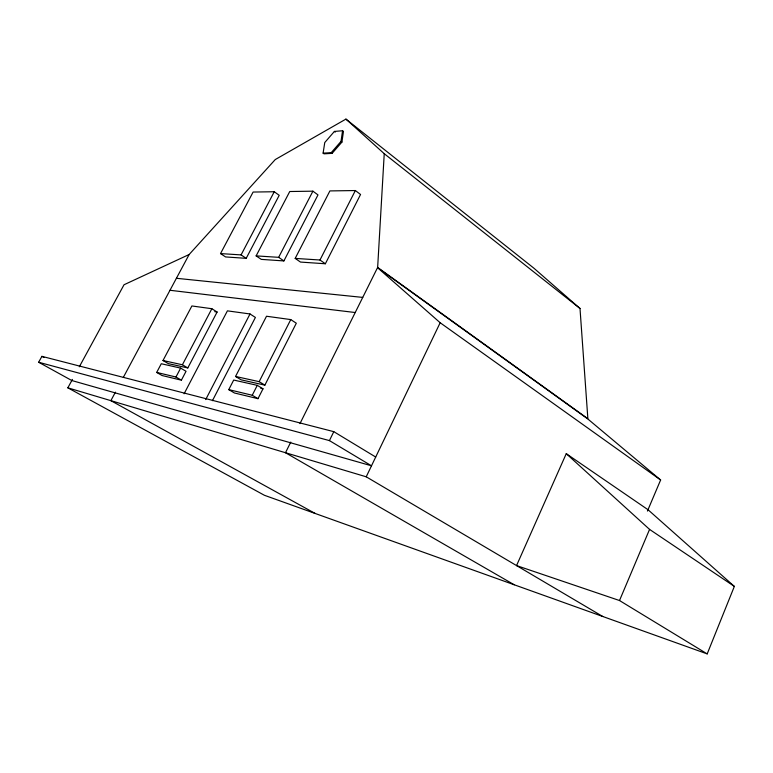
<?xml version="1.0" encoding="UTF-8"?>
<svg xmlns="http://www.w3.org/2000/svg" width="773" height="773" viewBox="0 0 773 773"><rect width="100%" height="100%" fill="white"/><g stroke="black" fill="none" stroke-linecap="round" stroke-linejoin="round"><path stroke-width="1.16" d="M299.972 423.604L377.649 267.429L384.239 153.701L345.927 119.1L275.256 159.557L189.153 254.501L123.342 377.359M323.104 153.151L331.202 152.677L341.019 141.401L342.565 130.753L334.4 131.429L324.757 142.541L323.104 153.151L324.003 153.827L332.1 153.363L341.917 142.097L343.454 131.449L342.565 130.753M707.189 653.9L734.35 586.407L648.006 509.716L566.261 453.674L516.548 565.585L619.511 600.534L707.189 653.9L264.424 495.29L67.84 387.824L72.43 379.408M647.445 511.05L660.625 479.985L587.77 418.937L377.524 267.68L440.166 322.737L660.625 479.985M619.511 600.534L649.562 529.399L566.261 453.674M67.84 387.824L366.218 476.796L440.166 322.737M333.801 431.663L41.916 356.353L38.65 362.247L329.424 440.6L333.801 431.663L375.697 457.036M290.774 442.088L285.488 452.727L514.267 584.794M295.189 258.404L319.983 260.008L355.358 190.544L360.556 194.477L325.356 263.767L300.484 262.066L295.189 258.404L329.897 190.921L355.358 190.544M228.769 389.631L252.249 395.245L257.283 385.35L263.004 388.819L257.989 398.675L234.422 392.984L228.769 389.631L233.697 380.045L257.283 385.35M235.543 376.461L259.168 381.659L290.774 319.587L296.31 323.211L264.868 385.128L241.157 379.843L235.543 376.461L266.511 316.244L290.774 319.587M256.134 255.882L278.657 257.332L312.91 191.173L317.983 194.912L283.894 260.926L261.293 259.38L256.134 255.882L289.749 191.52L312.91 191.173M205.705 399.573L250.017 313.973L255.409 317.442L212.43 400.704M184.1 393.776L227.417 310.852L250.017 313.973M181.384 380.181L186.042 371.291L180.65 368.103L161.277 363.745L156.687 372.422L162.011 375.514L181.384 380.181L175.964 377.021L156.687 372.422M187.791 367.958L217.107 312.031L211.86 308.717L191.888 305.963L162.997 360.508L168.301 363.619L187.791 367.958L182.399 364.769L162.997 360.508M246.191 258.346L279.217 195.318L274.26 191.743L253.109 192.052L220.527 253.583L225.561 256.936L246.191 258.346L241.079 254.906L220.527 253.583M175.964 377.021L180.65 368.103M182.399 364.769L211.86 308.717M241.079 254.906L274.26 191.743M115.419 392.162L110.868 400.656L315.191 513.475M79.31 366.789L124.028 284.754L189.153 254.501M176.408 278.29L362.74 297.402M169.992 290.271L355.222 312.524M214.749 311.693L217.107 312.031M260.743 388.307L263.004 388.819M38.65 362.247L71.812 380.529L371.494 465.8L329.424 440.6M41.916 356.353L43.984 357.493M366.218 476.796L602.708 616.468M252.249 395.245L257.989 398.675M259.168 381.659L264.868 385.128M649.562 529.399L734.35 586.407M278.657 257.332L283.894 260.926M319.983 260.008L325.356 263.767M377.649 267.429L587.866 418.715L580.001 308.475L533.872 268.173L345.927 119.1M331.202 152.677L332.1 153.363M341.019 141.401L341.917 142.097M334.4 131.429L335.279 132.115M384.239 153.701L580.001 308.475"/></g></svg>
